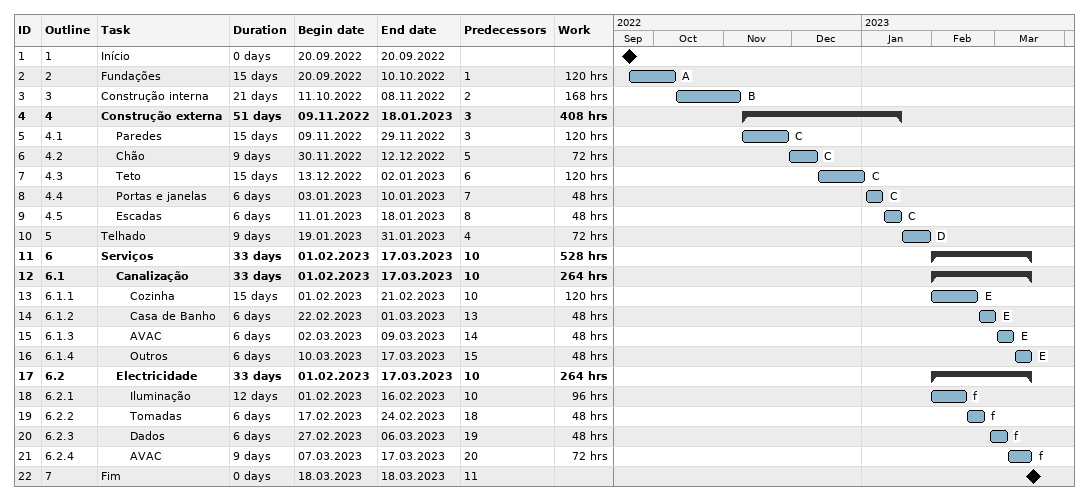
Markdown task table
| ID | WBS | Task | Duration | Start | Finish | Predecessors | Resources | Work (h) |
|---|---|---|---|---|---|---|---|---|
| 1 | 1 | Início | 0d | 2022-09-20 | 2022-09-20 |  |  |  |
| 2 | 2 | Fundações | 15d | 2022-09-20 | 2022-10-10 | 1 | A | 120 |
| 3 | 3 | Construção interna | 21d | 2022-10-11 | 2022-11-08 | 2 | B | 168 |
| 4 | 4 | **Construção externa** | 51d | 2022-11-09 | 2023-01-18 | 3 |  | 408 |
| 5 | 4.1 | Paredes | 15d | 2022-11-09 | 2022-11-29 | 3 | C | 120 |
| 6 | 4.2 | Chão | 9d | 2022-11-30 | 2022-12-12 | 5 | C | 72 |
| 7 | 4.3 | Teto | 15d | 2022-12-13 | 2023-01-02 | 6 | C | 120 |
| 8 | 4.4 | Portas e janelas | 6d | 2023-01-03 | 2023-01-10 | 7 | C | 48 |
| 9 | 4.5 | Escadas | 6d | 2023-01-11 | 2023-01-18 | 8 | C | 48 |
| 10 | 5 | Telhado | 9d | 2023-01-19 | 2023-01-31 | 4 | D | 72 |
| 11 | 6 | **Serviços** | 33d | 2023-02-01 | 2023-03-17 | 10 |  | 528 |
| 12 | 6.1 | **Canalização** | 33d | 2023-02-01 | 2023-03-17 | 10 |  | 264 |
| 13 | 6.1.1 | Cozinha | 15d | 2023-02-01 | 2023-02-21 | 10 | E | 120 |
| 14 | 6.1.2 | Casa de Banho | 6d | 2023-02-22 | 2023-03-01 | 13 | E | 48 |
| 15 | 6.1.3 | AVAC | 6d | 2023-03-02 | 2023-03-09 | 14 | E | 48 |
| 16 | 6.1.4 | Outros | 6d | 2023-03-10 | 2023-03-17 | 15 | E | 48 |
| 17 | 6.2 | **Electricidade** | 33d | 2023-02-01 | 2023-03-17 | 10 |  | 264 |
| 18 | 6.2.1 | Iluminação | 12d | 2023-02-01 | 2023-02-16 | 10 | f | 96 |
| 19 | 6.2.2 | Tomadas | 6d | 2023-02-17 | 2023-02-24 | 18 | f | 48 |
| 20 | 6.2.3 | Dados | 6d | 2023-02-27 | 2023-03-06 | 19 | f | 48 |
| 21 | 6.2.4 | AVAC | 9d | 2023-03-07 | 2023-03-17 | 20 | f | 72 |
| 22 | 7 | Fim | 0d | 2023-03-18 | 2023-03-18 | 11 |  |  |
